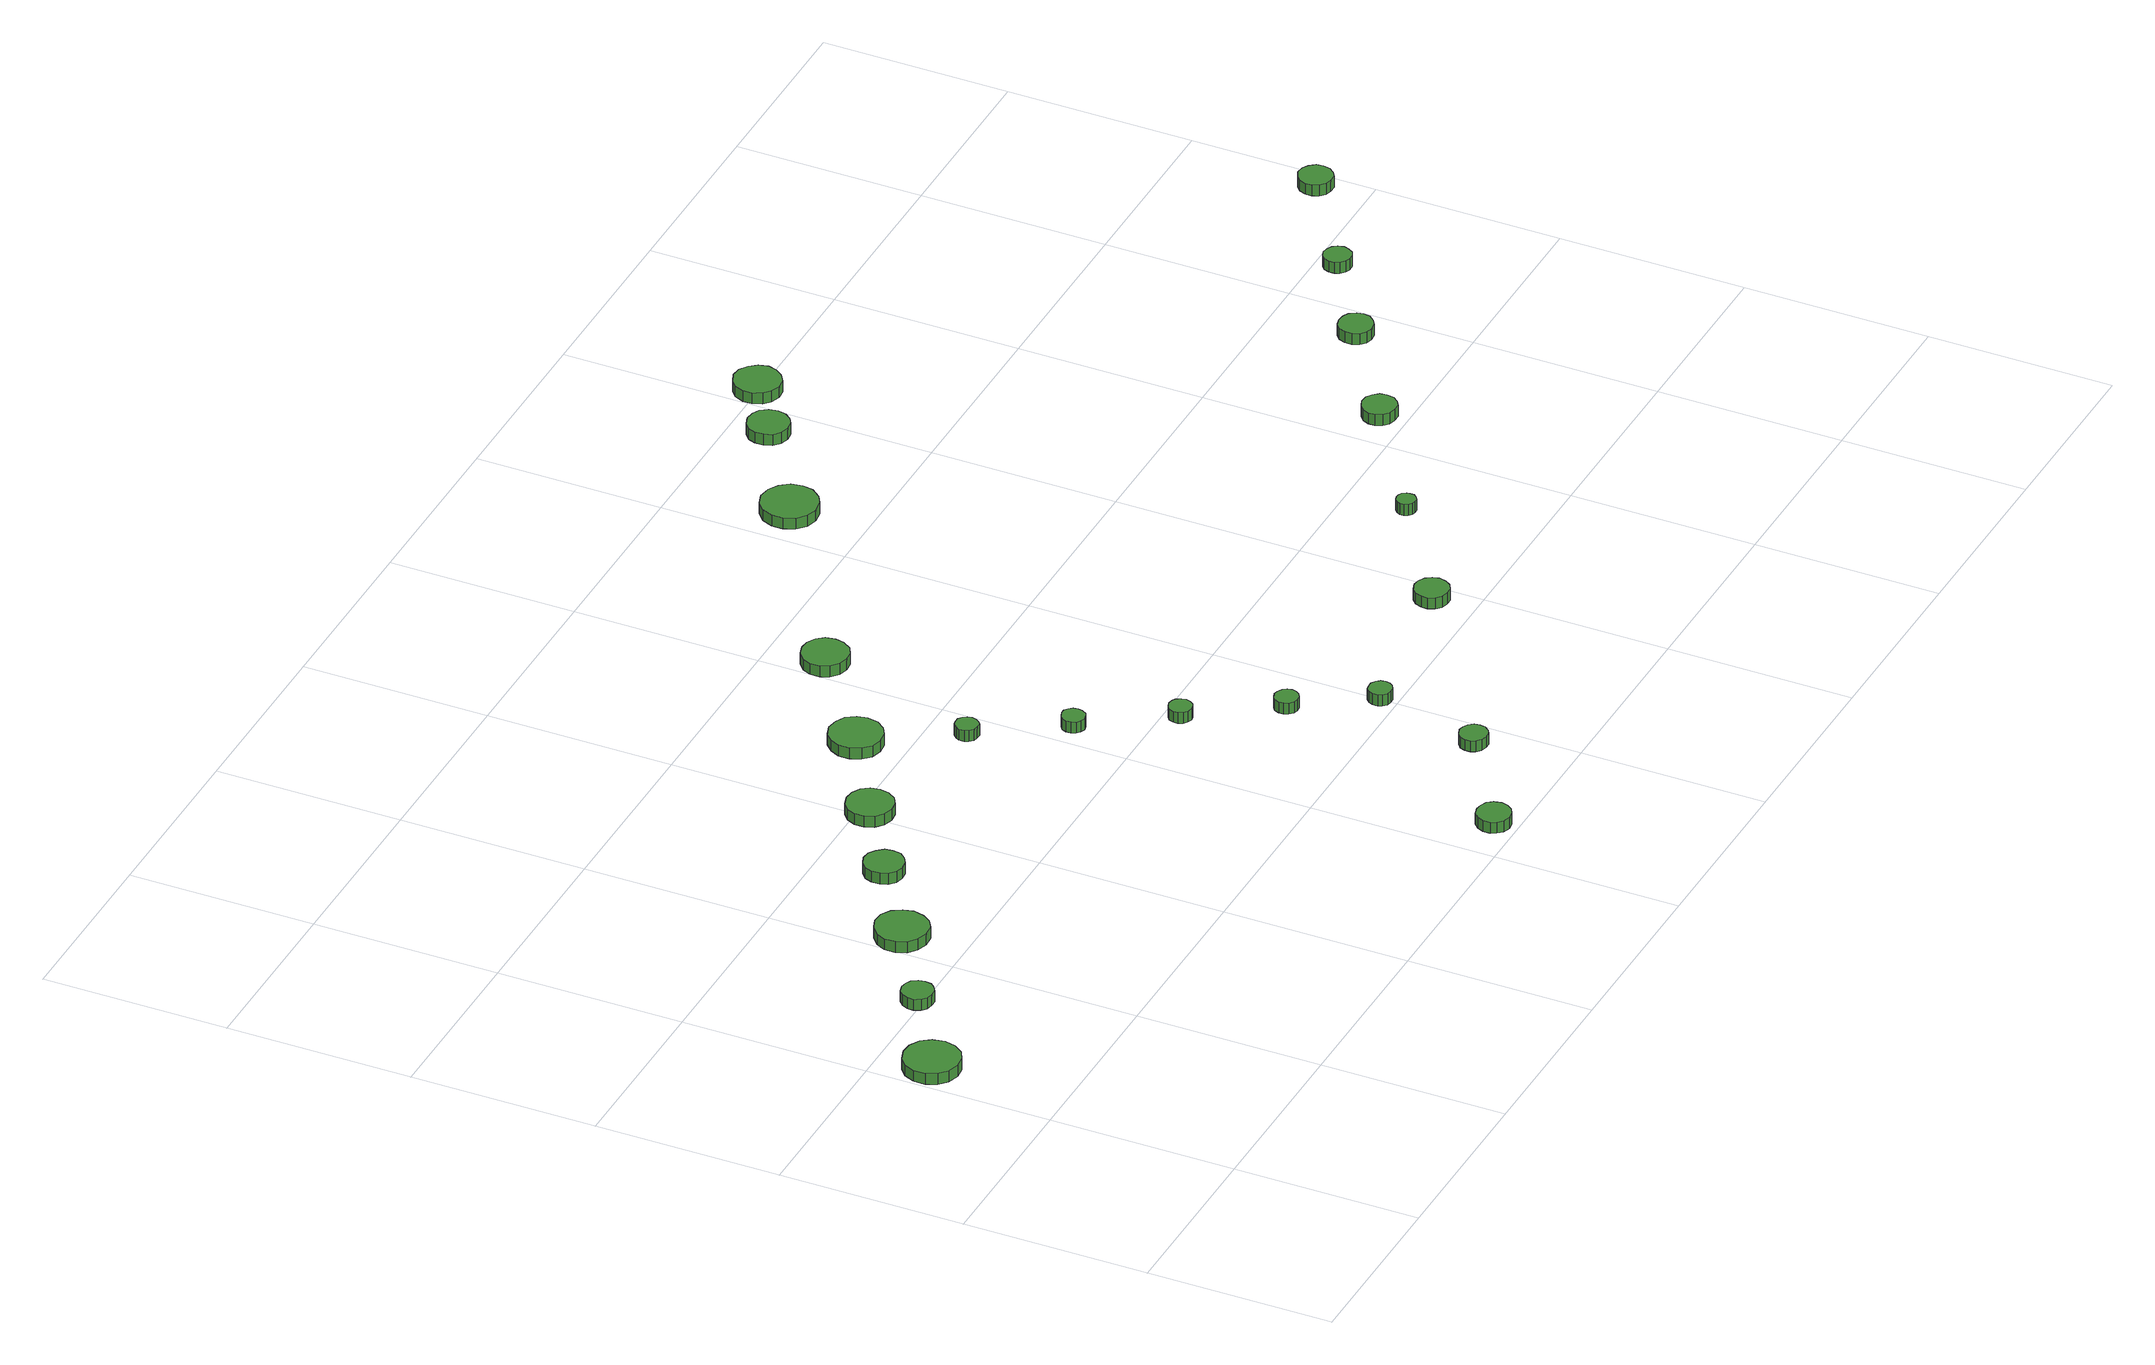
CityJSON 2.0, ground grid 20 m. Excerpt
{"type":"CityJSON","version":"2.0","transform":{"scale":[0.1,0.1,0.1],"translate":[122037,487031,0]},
"CityObjects":{
"tree1":{"type":"SolitaryVegetationObject","attributes":{"function":"something"},"geometry":[{"type":"MultiSurface","lod":"1","boundaries":[[[0,1,2,3,4,5,6,7,8,9,10,11,12,13,14]],[[15,16,17,18,19,20,21,22,23,24,25,26,27,28,29]],[[0,29,28,1]],[[1,28,27,2]],[[2,27,26,3]],[[3,26,25,4]],[[4,25,24,5]],[[5,24,23,6]],[[6,23,22,7]],[[7,22,21,8]],[[8,21,20,9]],[[9,20,19,10]],[[10,19,18,11]],[[11,18,17,12]],[[12,17,16,13]],[[13,16,15,14]],[[14,15,29,0]]]}]},
"tree2":{"type":"SolitaryVegetationObject","attributes":{"function":"something"},"geometry":[{"type":"MultiSurface","lod":"1","boundaries":[[[30,31,32,33,34,35,36,37,38,39,40,41,42,43,44]],[[45,46,47,48,49,50,51,52,53,54,55,56,57,58,59]],[[30,59,58,31]],[[31,58,57,32]],[[32,57,56,33]],[[33,56,55,34]],[[34,55,54,35]],[[35,54,53,36]],[[36,53,52,37]],[[37,52,51,38]],[[38,51,50,39]],[[39,50,49,40]],[[40,49,48,41]],[[41,48,47,42]],[[42,47,46,43]],[[43,46,45,44]],[[44,45,59,30]]]}]},
"tree3":{"type":"SolitaryVegetationObject","attributes":{"function":"something"},"geometry":[{"type":"MultiSurface","lod":"1","boundaries":[[[60,61,62,63,64,65,66,67,68,69,70,71,72,73,74]],[[75,76,77,78,79,80,81,82,83,84,85,86,87,88,89]],[[60,89,88,61]],[[61,88,87,62]],[[62,87,86,63]],[[63,86,85,64]],[[64,85,84,65]],[[65,84,83,66]],[[66,83,82,67]],[[67,82,81,68]],[[68,81,80,69]],[[69,80,79,70]],[[70,79,78,71]],[[71,78,77,72]],[[72,77,76,73]],[[73,76,75,74]],[[74,75,89,60]]]}]},
"tree4":{"type":"SolitaryVegetationObject","attributes":{"function":"something"},"geometry":[{"type":"MultiSurface","lod":"1","boundaries":[[[90,91,92,93,94,95,96,97,98,99,100,101,102,103,104]],[[105,106,107,108,109,110,111,112,113,114,115,116,117,118,119]],[[90,119,118,91]],[[91,118,117,92]],[[92,117,116,93]],[[93,116,115,94]],[[94,115,114,95]],[[95,114,113,96]],[[96,113,112,97]],[[97,112,111,98]],[[98,111,110,99]],[[99,110,109,100]],[[100,109,108,101]],[[101,108,107,102]],[[102,107,106,103]],[[103,106,105,104]],[[104,105,119,90]]]}]},
"tree5":{"type":"SolitaryVegetationObject","attributes":{"function":"something"},"geometry":[{"type":"MultiSurface","lod":"1","boundaries":[[[120,121,122,123,124,125,126,127,128,129,130,131,132,133,134]],[[135,136,137,138,139,140,141,142,143,144,145,146,147,148,149]],[[120,149,148,121]],[[121,148,147,122]],[[122,147,146,123]],[[123,146,145,124]],[[124,145,144,125]],[[125,144,143,126]],[[126,143,142,127]],[[127,142,141,128]],[[128,141,140,129]],[[129,140,139,130]],[[130,139,138,131]],[[131,138,137,132]],[[132,137,136,133]],[[133,136,135,134]],[[134,135,149,120]]]}]},
"tree6":{"type":"SolitaryVegetationObject","attributes":{"function":"something"},"geometry":[{"type":"MultiSurface","lod":"1","boundaries":[[[150,151,152,153,154,155,156,157,158,159,160,161,162,163,164]],[[165,166,167,168,169,170,171,172,173,174,175,176,177,178,179]],[[150,179,178,151]],[[151,178,177,152]],[[152,177,176,153]],[[153,176,175,154]],[[154,175,174,155]],[[155,174,173,156]],[[156,173,172,157]],[[157,172,171,158]],[[158,171,170,159]],[[159,170,169,160]],[[160,169,168,161]],[[161,168,167,162]],[[162,167,166,163]],[[163,166,165,164]],[[164,165,179,150]]]}]},
"tree7":{"type":"SolitaryVegetationObject","attributes":{"function":"something"},"geometry":[{"type":"MultiSurface","lod":"1","boundaries":[[[180,181,182,183,184,185,186,187,188,189,190,191,192,193,194]],[[195,196,197,198,199,200,201,202,203,204,205,206,207,208,209]],[[180,209,208,181]],[[181,208,207,182]],[[182,207,206,183]],[[183,206,205,184]],[[184,205,204,185]],[[185,204,203,186]],[[186,203,202,187]],[[187,202,201,188]],[[188,201,200,189]],[[189,200,199,190]],[[190,199,198,191]],[[191,198,197,192]],[[192,197,196,193]],[[193,196,195,194]],[[194,195,209,180]]]}]},
"tree8":{"type":"SolitaryVegetationObject","attributes":{"function":"something"},"geometry":[{"type":"MultiSurface","lod":"1","boundaries":[[[210,211,212,213,214,215,216,217,218,219,220,221,222,223,224]],[[225,226,227,228,229,230,231,232,233,234,235,236,237,238,239]],[[210,239,238,211]],[[211,238,237,212]],[[212,237,236,213]],[[213,236,235,214]],[[214,235,234,215]],[[215,234,233,216]],[[216,233,232,217]],[[217,232,231,218]],[[218,231,230,219]],[[219,230,229,220]],[[220,229,228,221]],[[221,228,227,222]],[[222,227,226,223]],[[223,226,225,224]],[[224,225,239,210]]]}]},
"tree9":{"type":"SolitaryVegetationObject","attributes":{"function":"something"},"geometry":[{"type":"MultiSurface","lod":"1","boundaries":[[[240,241,242,243,244,245,246,247,248,249,250,251,252,253,254]],[[255,256,257,258,259,260,261,262,263,264,265,266,267,268,269]],[[240,269,268,241]],[[241,268,267,242]],[[242,267,266,243]],[[243,266,265,244]],[[244,265,264,245]],[[245,264,263,246]],[[246,263,262,247]],[[247,262,261,248]],[[248,261,260,249]],[[249,260,259,250]],[[250,259,258,251]],[[251,258,257,252]],[[252,257,256,253]],[[253,256,255,254]],[[254,255,269,240]]]}]},
"tree10":{"type":"SolitaryVegetationObject","attributes":{"function":"something"},"geometry":[{"type":"MultiSurface","lod":"1","boundaries":[[[270,271,272,273,274,275,276,277,278,279,280,281,282,283,284]],[[285,286,287,288,289,290,291,292,293,294,295,296,297,298,299]],[[270,299,298,271]],[[271,298,297,272]],[[272,297,296,273]],[[273,296,295,274]],[[274,295,294,275]],[[275,294,293,276]],[[276,293,292,277]],[[277,292,291,278]],[[278,291,290,279]],[[279,290,289,280]],[[280,289,288,281]],[[281,288,287,282]],[[282,287,286,283]],[[283,286,285,284]],[[284,285,299,270]]]}]},
"tree11":{"type":"SolitaryVegetationObject","attributes":{"function":"something"},"geometry":[{"type":"MultiSurface","lod":"1","boundaries":[[[300,301,302,303,304,305,306,307,308,309,310,311,312,313,314]],[[315,316,317,318,319,320,321,322,323,324,325,326,327,328,329]],[[300,329,328,301]],[[301,328,327,302]],[[302,327,326,303]],[[303,326,325,304]],[[304,325,324,305]],[[305,324,323,306]],[[306,323,322,307]],[[307,322,321,308]],[[308,321,320,309]],[[309,320,319,310]],[[310,319,318,311]],[[311,318,317,312]],[[312,317,316,313]],[[313,316,315,314]],[[314,315,329,300]]]}]},
"tree12":{"type":"SolitaryVegetationObject","attributes":{"function":"something"},"geometry":[{"type":"MultiSurface","lod":"1","boundaries":[[[330,331,332,333,334,335,336,337,338,339,340,341,342,343,344]],[[345,346,347,348,349,350,351,352,353,354,355,356,357,358,359]],[[330,359,358,331]],[[331,358,357,332]],[[332,357,356,333]],[[333,356,355,334]],[[334,355,354,335]],[[335,354,353,336]],[[336,353,352,337]],[[337,352,351,338]],[[338,351,350,339]],[[339,350,349,340]],[[340,349,348,341]],[[341,348,347,342]],[[342,347,346,343]],[[343,346,345,344]],[[344,345,359,330]]]}]},
"tree13":{"type":"SolitaryVegetationObject","attributes":{"function":"something"},"geometry":[{"type":"MultiSurface","lod":"1","boundaries":[[[360,361,362,363,364,365,366,367,368,369,370,371,372,373,374]],[[375,376,377,378,379,380,381,382,383,384,385,386,387,388,389]],[[360,389,388,361]],[[361,388,387,362]],[[362,387,386,363]],[[363,386,385,364]],[[364,385,384,365]],[[365,384,383,366]],[[366,383,382,367]],[[367,382,381,368]],[[368,381,380,369]],[[369,380,379,370]],[[370,379,378,371]],[[371,378,377,372]],[[372,377,376,373]],[[373,376,375,374]],[[374,375,389,360]]]}]},
"tree14":{"type":"SolitaryVegetationObject","attributes":{"function":"something"},"geometry":[{"type":"MultiSurface","lod":"1","boundaries":[[[390,391,392,393,394,395,396,397,398,399,400,401,402,403,404]],[[405,406,407,408,409,410,411,412,413,414,415,416,417,418,419]],[[390,419,418,391]],[[391,418,417,392]],[[392,417,416,393]],[[393,416,415,394]],[[394,415,414,395]],[[395,414,413,396]],[[396,413,412,397]],[[397,412,411,398]],[[398,411,410,399]],[[399,410,409,400]],[[400,409,408,401]],[[401,408,407,402]],[[402,407,406,403]],[[403,406,405,404]],[[404,405,419,390]]]}]},
"tree15":{"type":"SolitaryVegetationObject","attributes":{"function":"something"},"geometry":[{"type":"MultiSurface","lod":"1","boundaries":[[[420,421,422,423,424,425,426,427,428,429,430,431,432,433,434]],[[435,436,437,438,439,440,441,442,443,444,445,446,447,448,449]],[[420,449,448,421]],[[421,448,447,422]],[[422,447,446,423]],[[423,446,445,424]],[[424,445,444,425]],[[425,444,443,426]],[[426,443,442,427]],[[427,442,441,428]],[[428,441,440,429]],[[429,440,439,430]],[[430,439,438,431]],[[431,438,437,432]],[[432,437,436,433]],[[433,436,435,434]],[[434,435,449,420]]]}]},
"tree16":{"type":"SolitaryVegetationObject","attributes":{"function":"something"},"geometry":[{"type":"MultiSurface","lod":"1","boundaries":[[[450,451,452,453,454,455,456,457,458,459,460,461,462,463,464]],[[465,466,467,468,469,470,471,472,473,474,475,476,477,478,479]],[[450,479,478,451]],[[451,478,477,452]],[[452,477,476,453]],[[453,476,475,454]],[[454,475,474,455]],[[455,474,473,456]],[[456,473,472,457]],[[457,472,471,458]],[[458,471,470,459]],[[459,470,469,460]],[[460,469,468,461]],[[461,468,467,462]],[[462,467,466,463]],[[463,466,465,464]],[[464,465,479,450]]]}]},
"tree17":{"type":"SolitaryVegetationObject","attributes":{"function":"something"},"geometry":[{"type":"MultiSurface","lod":"1","boundaries":[[[480,481,482,483,484,485,486,487,488,489,490,491,492,493,494]],[[495,496,497,498,499,500,501,502,503,504,505,506,507,508,509]],[[480,509,508,481]],[[481,508,507,482]],[[482,507,506,483]],[[483,506,505,484]],[[484,505,504,485]],[[485,504,503,486]],[[486,503,502,487]],[[487,502,501,488]],[[488,501,500,489]],[[489,500,499,490]],[[490,499,498,491]],[[491,498,497,492]],[[492,497,496,493]],[[493,496,495,494]],[[494,495,509,480]]]}]},
"tree18":{"type":"SolitaryVegetationObject","attributes":{"function":"something"},"geometry":[{"type":"MultiSurface","lod":"1","boundaries":[[[510,511,512,513,514,515,516,517,518,519,520,521,522,523,524]],[[525,526,527,528,529,530,531,532,533,534,535,536,537,538,539]],[[510,539,538,511]],[[511,538,537,512]],[[512,537,536,513]],[[513,536,535,514]],[[514,535,534,515]],[[515,534,533,516]],[[516,533,532,517]],[[517,532,531,518]],[[518,531,530,519]],[[519,530,529,520]],[[520,529,528,521]],[[521,528,527,522]],[[522,527,526,523]],[[523,526,525,524]],[[524,525,539,510]]]}]},
"tree19":{"type":"SolitaryVegetationObject","attributes":{"function":"something"},"geometry":[{"type":"MultiSurface","lod":"1","boundaries":[[[540,541,542,543,544,545,546,547,548,549,550,551,552,553,554]],[[555,556,557,558,559,560,561,562,563,564,565,566,567,568,569]],[[540,569,568,541]],[[541,568,567,542]],[[542,567,566,543]],[[543,566,565,544]],[[544,565,564,545]],[[545,564,563,546]],[[546,563,562,547]],[[547,562,561,548]],[[548,561,560,549]],[[549,560,559,550]],[[550,559,558,551]],[[551,558,557,552]],[[552,557,556,553]],[[553,556,555,554]],[[554,555,569,540]]]}]},
"tree20":{"type":"SolitaryVegetationObject","attributes":{"function":"something"},"geometry":[{"type":"MultiSurface","lod":"1","boundaries":[[[570,571,572,573,574,575,576,577,578,579,580,581,582,583,584]],[[585,586,587,588,589,590,591,592,593,594,595,596,597,598,599]],[[570,599,598,571]],[[571,598,597,572]],[[572,597,596,573]],[[573,596,595,574]],[[574,595,594,575]],[[575,594,593,576]],[[576,593,592,577]],[[577,592,591,578]],[[578,591,590,579]],[[579,590,589,580]],[[580,589,588,581]],[[581,588,587,582]],[[582,587,586,583]],[[583,586,585,584]],[[584,585,599,570]]]}]},
"tree21":{"type":"SolitaryVegetationObject","attributes":{"function":"something"},"geometry":[{"type":"MultiSurface","lod":"1","boundaries":[[[600,601,602,603,604,605,606,607,608,609,610,611,612,613,614]],[[615,616,617,618,619,620,621,622,623,624,625,626,627,628,629]],[[600,629,628,601]],[[601,628,627,602]],[[602,627,626,603]],[[603,626,625,604]],[[604,625,624,605]],[[605,624,623,606]],[[606,623,622,607]],[[607,622,621,608]],[[608,621,620,609]],[[609,620,619,610]],[[610,619,618,611]],[[611,618,617,612]],[[612,617,616,613]],[[613,616,615,614]],[[614,615,629,600]]]}]},
"tree22":{"type":"SolitaryVegetationObject","attributes":{"function":"something"},"geometry":[{"type":"MultiSurface","lod":"1","boundaries":[[[630,631,632,633,634,635,636,637,638,639,640,641,642,643,644]],[[645,646,647,648,649,650,651,652,653,654,655,656,657,658,659]],[[630,659,658,631]],[[631,658,657,632]],[[632,657,656,633]],[[633,656,655,634]],[[634,655,654,635]],[[635,654,653,636]],[[636,653,652,637]],[[637,652,651,638]],[[638,651,650,639]],[[639,650,649,640]],[[640,649,648,641]],[[641,648,647,642]],[[642,647,646,643]],[[643,646,645,644]],[[644,645,659,630]]]}]},
"tree23":{"type":"SolitaryVegetationObject","attributes":{"function":"something"},"geometry":[{"type":"MultiSurface","lod":"1","boundaries":[[[660,661,662,663,664,665,666,667,668,669,670,671,672,673,674]],[[675,676,677,678,679,680,681,682,683,684,685,686,687,688,689]],[[660,689,688,661]],[[661,688,687,662]],[[662,687,686,663]],[[663,686,685,664]],[[664,685,684,665]],[[665,684,683,666]],[[666,683,682,667]],[[667,682,681,668]],[[668,681,680,669]],[[669,680,679,670]],[[670,679,678,671]],[[671,678,677,672]],[[672,677,676,673]],[[673,676,675,674]],[[674,675,689,660]]]}]}
},
"vertices":[
[62,343,15],[59,356,15],[52,366,15],[41,372,15],[29,373,15],[17,369,15],[8,361,15],[3,350,15],[3,337,15],[8,326,15],[17,318,15],[29,314,15],[41,315,15],[52,321,15],[59,331,15],[59,331,2],[52,321,2],[41,315,2],[29,314,2],[17,318,2],[8,326,2],[3,337,2],[3,350,2],[8,361,2],[17,369,2],[29,373,2],[41,372,2],[52,366,2],[59,356,2],[62,343,2],
[149,406,14],[148,413,14],[144,419,14],[138,422,14],[131,423,14],[124,421,14],[119,416,14],[116,410,14],[116,403,14],[119,396,14],[124,392,14],[131,390,14],[138,390,14],[144,394,14],[148,399,14],[148,399,1],[144,394,1],[138,390,1],[131,390,1],[124,392,1],[119,396,1],[116,403,1],[116,410,1],[119,416,1],[124,421,1],[131,423,1],[138,422,1],[144,419,1],[148,413,1],[149,406,1],
[255,468,14],[252,479,14],[246,489,14],[236,495,14],[224,496,14],[213,492,14],[204,484,14],[199,474,14],[199,462,14],[204,451,14],[213,444,14],[224,440,14],[236,441,14],[246,447,14],[252,456,14],[252,456,1],[246,447,1],[236,441,1],[224,440,1],[213,444,1],[204,451,1],[199,462,1],[199,474,1],[204,484,1],[213,492,1],[224,496,1],[236,495,1],[246,489,1],[252,479,1],[255,468,1],
[340,531,15],[339,539,15],[333,546,15],[326,551,15],[317,552,15],[309,549,15],[302,543,15],[299,535,15],[299,526,15],[302,518,15],[309,512,15],[317,510,15],[326,511,15],[333,515,15],[339,522,15],[339,522,2],[333,515,2],[326,511,2],[317,510,2],[309,512,2],[302,518,2],[299,526,2],[299,535,2],[302,543,2],[309,549,2],[317,552,2],[326,551,2],[333,546,2],[339,539,2],[340,531,2],
[430,587,16],[428,597,16],[422,605,16],[413,610,16],[403,611,16],[393,608,16],[385,601,16],[381,592,16],[381,582,16],[385,572,16],[393,565,16],[403,562,16],[413,563,16],[422,568,16],[428,577,16],[428,577,3],[422,568,3],[413,563,3],[403,562,3],[393,565,3],[385,572,3],[381,582,3],[381,592,3],[385,601,3],[393,608,3],[403,611,3],[413,610,3],[422,605,3],[428,597,3],[430,587,3],
[664,22,20],[662,30,20],[658,36,20],[651,39,20],[644,40,20],[636,38,20],[631,33,20],[628,26,20],[628,18,20],[631,12,20],[636,7,20],[644,4,20],[651,5,20],[658,9,20],[662,15,20],[662,15,7],[658,9,7],[651,5,7],[644,4,7],[636,7,7],[631,12,7],[628,18,7],[628,26,7],[631,33,7],[636,38,7],[644,40,7],[651,39,7],[658,36,7],[662,30,7],[664,22,7],
[537,651,16],[535,662,16],[528,672,16],[518,677,16],[506,679,16],[495,675,16],[487,667,16],[482,657,16],[482,645,16],[487,634,16],[495,626,16],[506,623,16],[518,624,16],[528,630,16],[535,639,16],[535,639,3],[528,630,3],[518,624,3],[506,623,3],[495,626,3],[487,634,3],[482,645,3],[482,657,3],[487,667,3],[495,675,3],[506,679,3],[518,677,3],[528,672,3],[535,662,3],[537,651,3],
[580,558,17],[579,563,17],[576,567,17],[572,570,17],[567,570,17],[562,569,17],[558,565,17],[556,561,17],[556,555,17],[558,551,17],[562,547,17],[567,546,17],[572,546,17],[576,549,17],[579,553,17],[579,553,4],[576,549,4],[572,546,4],[567,546,4],[562,547,4],[558,551,4],[556,555,4],[556,561,4],[558,565,4],[562,569,4],[567,570,4],[572,570,4],[576,567,4],[579,563,4],[580,558,4],
[638,470,17],[637,475,17],[634,479,17],[630,482,17],[625,482,17],[620,480,17],[616,477,17],[614,472,17],[614,467,17],[616,462,17],[620,459,17],[625,457,17],[630,458,17],[634,460,17],[637,465,17],[637,465,4],[634,460,4],[630,458,4],[625,457,4],[620,459,4],[616,462,4],[614,467,4],[614,472,4],[616,477,4],[620,480,4],[625,482,4],[630,482,4],[634,479,4],[637,475,4],[638,470,4],
[777,99,20],[776,105,20],[772,110,20],[767,113,20],[761,114,20],[755,112,20],[750,108,20],[748,102,20],[748,96,20],[750,91,20],[755,87,20],[761,85,20],[767,85,20],[772,88,20],[776,93,20],[776,93,7],[772,88,7],[767,85,7],[761,85,7],[755,87,7],[750,91,7],[748,96,7],[748,102,7],[750,108,7],[755,112,7],[761,114,7],[767,113,7],[772,110,7],[776,105,7],[777,99,7],
[698,381,17],[697,386,17],[694,391,17],[690,393,17],[685,394,17],[680,392,17],[676,389,17],[674,384,17],[674,379,17],[676,374,17],[680,371,17],[685,369,17],[690,370,17],[694,372,17],[697,376,17],[697,376,4],[694,372,4],[690,370,4],[685,369,4],[680,371,4],[676,374,4],[674,379,4],[674,384,4],[676,389,4],[680,392,4],[685,394,4],[690,393,4],[694,391,4],[697,386,4],[698,381,4],
[758,294,17],[757,299,17],[754,303,17],[749,306,17],[744,307,17],[739,305,17],[735,302,17],[733,297,17],[733,292,17],[735,287,17],[739,283,17],[744,282,17],[749,282,17],[754,285,17],[757,289,17],[757,289,4],[754,285,4],[749,282,4],[744,282,4],[739,283,4],[735,287,4],[733,292,4],[733,297,4],[735,302,4],[739,305,4],[744,307,4],[749,306,4],[754,303,4],[757,299,4],[758,294,4],
[641,735,21],[639,745,21],[633,753,21],[624,758,21],[614,759,21],[604,756,21],[596,749,21],[592,740,21],[592,729,21],[596,720,21],[604,713,21],[614,710,21],[624,711,21],[633,716,21],[639,725,21],[639,725,8],[633,716,8],[624,711,8],[614,710,8],[604,713,8],[596,720,8],[592,729,8],[592,740,8],[596,749,8],[604,756,8],[614,759,8],[624,758,8],[633,753,8],[639,745,8],[641,735,8],
[810,217,17],[809,222,17],[806,226,17],[801,229,17],[796,229,17],[791,228,17],[787,224,17],[785,220,17],[785,214,17],[787,210,17],[791,206,17],[796,205,17],[801,205,17],[806,208,17],[809,212,17],[809,212,4],[806,208,4],[801,205,4],[796,205,4],[791,206,4],[787,210,4],[785,214,4],[785,220,4],[787,224,4],[791,228,4],[796,229,4],[801,229,4],[806,226,4],[809,222,4],[810,217,4],
[991,244,20],[989,251,20],[985,257,20],[978,261,20],[971,262,20],[963,259,20],[958,254,20],[955,247,20],[955,240,20],[958,233,20],[963,228,20],[971,226,20],[978,226,20],[985,230,20],[989,236,20],[989,236,7],[985,230,7],[978,226,7],[971,226,7],[963,228,7],[958,233,7],[955,240,7],[955,247,7],[958,254,7],[963,259,7],[971,262,7],[978,261,7],[985,257,7],[989,251,7],[991,244,7],
[875,881,16],[873,893,16],[865,903,16],[855,909,16],[842,911,16],[830,907,16],[821,899,16],[816,887,16],[816,875,16],[821,863,16],[830,855,16],[842,851,16],[855,853,16],[865,859,16],[873,869,16],[873,869,3],[865,859,3],[855,853,3],[842,851,3],[830,855,3],[821,863,3],[816,875,3],[816,887,3],[821,899,3],[830,907,3],[842,911,3],[855,909,3],[865,903,3],[873,893,3],[875,881,3],
[1113,333,19],[1113,337,19],[1110,341,19],[1106,343,19],[1102,343,19],[1098,342,19],[1095,339,19],[1093,335,19],[1093,331,19],[1095,327,19],[1098,324,19],[1102,323,19],[1106,323,19],[1110,325,19],[1113,329,19],[1113,329,6],[1110,325,6],[1106,323,6],[1102,323,6],[1098,324,6],[1095,327,6],[1093,331,6],[1093,335,6],[1095,339,6],[1098,342,6],[1102,343,6],[1106,343,6],[1110,341,6],[1113,337,6],[1113,333,6],
[984,959,15],[982,968,15],[977,976,15],[969,980,15],[960,981,15],[951,978,15],[944,972,15],[941,964,15],[941,955,15],[944,946,15],[951,940,15],[960,937,15],[969,938,15],[977,943,15],[982,950,15],[982,950,2],[977,943,2],[969,938,2],[960,937,2],[951,940,2],[944,946,2],[941,955,2],[941,964,2],[944,972,2],[951,978,2],[960,981,2],[969,980,2],[977,976,2],[982,968,2],[984,959,2],
[1049,1000,16],[1046,1010,16],[1040,1018,16],[1031,1024,16],[1021,1025,16],[1011,1021,16],[1004,1015,16],[1000,1005,16],[1000,995,16],[1004,985,16],[1011,979,16],[1021,975,16],[1031,976,16],[1040,982,16],[1046,990,16],[1046,990,3],[1040,982,3],[1031,976,3],[1021,975,3],[1011,979,3],[1004,985,3],[1000,995,3],[1000,1005,3],[1004,1015,3],[1011,1021,3],[1021,1025,3],[1031,1024,3],[1040,1018,3],[1046,1010,3],[1049,1000,3],
[1256,426,21],[1255,433,21],[1250,439,21],[1244,443,21],[1236,444,21],[1229,441,21],[1223,436,21],[1220,429,21],[1220,422,21],[1223,415,21],[1229,410,21],[1236,408,21],[1244,408,21],[1250,412,21],[1255,418,21],[1255,418,8],[1250,412,8],[1244,408,8],[1236,408,8],[1229,410,8],[1223,415,8],[1220,422,8],[1220,429,8],[1223,436,8],[1229,441,8],[1236,444,8],[1244,443,8],[1250,439,8],[1255,433,8],[1256,426,8],
[1375,507,20],[1374,514,20],[1369,521,20],[1363,524,20],[1355,525,20],[1348,523,20],[1342,518,20],[1339,511,20],[1339,503,20],[1342,496,20],[1348,491,20],[1355,489,20],[1363,490,20],[1369,494,20],[1374,500,20],[1374,500,7],[1369,494,7],[1363,490,7],[1355,489,7],[1348,491,7],[1342,496,7],[1339,503,7],[1339,511,7],[1342,518,7],[1348,523,7],[1355,525,7],[1363,524,7],[1369,521,7],[1374,514,7],[1375,507,7],
[1474,575,19],[1472,581,19],[1469,586,19],[1463,589,19],[1457,590,19],[1452,588,19],[1447,584,19],[1445,578,19],[1445,572,19],[1447,567,19],[1452,563,19],[1457,561,19],[1463,561,19],[1469,564,19],[1472,569,19],[1472,569,6],[1469,564,6],[1463,561,6],[1457,561,6],[1452,563,6],[1447,567,6],[1445,572,6],[1445,578,6],[1447,584,6],[1452,588,6],[1457,590,6],[1463,589,6],[1469,586,6],[1472,581,6],[1474,575,6],
[1595,655,17],[1594,662,17],[1589,668,17],[1583,672,17],[1575,673,17],[1568,670,17],[1563,665,17],[1560,658,17],[1560,651,17],[1563,644,17],[1568,639,17],[1575,637,17],[1583,637,17],[1589,641,17],[1594,647,17],[1594,647,4],[1589,641,4],[1583,637,4],[1575,637,4],[1568,639,4],[1563,644,4],[1560,651,4],[1560,658,4],[1563,665,4],[1568,670,4],[1575,673,4],[1583,672,4],[1589,668,4],[1594,662,4],[1595,655,4]
]}
